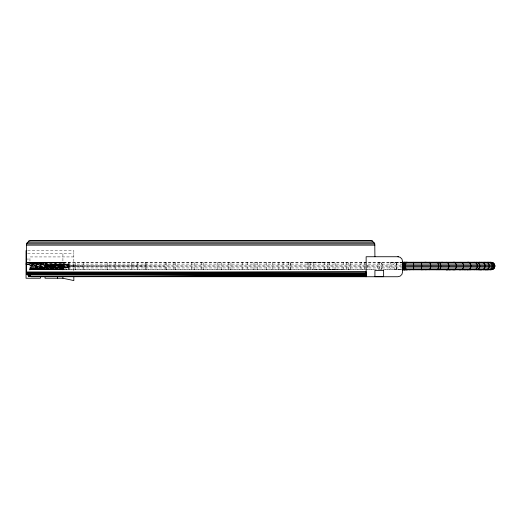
<?xml version="1.0" encoding="UTF-8"?>
<svg xmlns="http://www.w3.org/2000/svg" width="521" height="521" viewBox="0 0 521 521"><rect width="100%" height="100%" fill="white"/><g stroke="black" fill="none" stroke-linecap="round" stroke-linejoin="round"><path stroke-width="0.39" stroke-dasharray="2.6 1.95" d="M230.946 269.78L230.946 262.252M41.947 262.252L41.98 269.78L29.938 269.689L41.934 269.279L29.938 269.214L41.895 267.931L402.199 267.931M83.933 269.78L83.575 266.081L63.907 265.951L63.79 267.931L29.938 269.266L63.907 269.279L29.938 269.683L64.063 269.78L63.79 267.931L29.938 268.387L56.489 267.195L59.329 266.153L68.57 265.951L68.433 262.747L48.981 264.121L41.771 262.747L29.938 262.818L55.148 264.616L59.329 265.866L68.57 265.951L68.498 269.78M69.306 269.78L69.221 262.252M131.82 269.78L131.774 262.252M26.05 264.134L68.531 264.101L59.329 265.866L68.726 267.931L41.908 267.853L41.823 269.78L29.938 269.565L401.802 269.279M26.421 262.265L63.328 262.252L63.484 262.747L63.197 269.78L29.938 269.565L63.36 269.279L29.938 268.966L36.958 267.833L63.477 267.931L47.281 266.081L46.844 266.563L29.938 268.738M26.232 264.101L41.862 264.101L29.938 265.3L63.907 265.951L64.226 262.252M247.599 262.252L247.599 269.78M242.552 269.78L242.552 262.252M217.518 262.252L217.518 269.78M228.205 262.252L228.205 269.78M253.961 269.78L253.968 262.252M367.331 267.931L367.331 264.101M221.542 269.78L221.542 262.252M203.561 269.78L203.561 262.252M307.839 262.252L307.383 266.081L307.839 269.78M257.459 262.252L257.459 269.78M29.938 268.966L41.869 269.279L40.918 267.898L29.938 268.966L63.477 267.931L47.274 266.153C43.25 262.473 34.953 264.915 29.938 263.294M312.971 269.78L313.46 265.951L312.971 262.252M191.715 262.252L191.715 269.78M59.329 266.153L68.726 267.931L56.489 267.195M324.726 262.252L324.127 265.951L324.726 269.78M266.804 269.78L266.804 262.252M334.853 269.78L335.544 265.951L334.853 262.252M201.562 262.252L201.562 269.78M175.277 269.78L175.277 262.252M272.809 262.252L272.809 269.78M194.574 269.78L194.574 262.252M165.131 262.252L165.131 269.78M146.049 269.78L146.049 262.252M278.904 269.78L278.904 262.252M283.092 262.252L283.085 269.78M173.942 262.252L173.942 269.78M166.596 269.78L166.596 262.252M290.282 269.78L290.282 262.252M75.161 269.78L75.506 265.951L75.161 262.252M145.229 262.252L144.877 266.081L145.229 269.78M288.894 262.252L288.536 266.081L288.894 269.78M83.933 262.252L83.575 266.081M137.479 269.78L137.837 265.951L137.479 262.252M290.047 269.78L290.412 266.081L290.047 262.252M107.079 269.78L107.45 265.951L107.079 262.252M115.291 262.252L114.92 266.081L115.291 269.78M381.196 269.279L381.906 265.951L381.196 262.747L380.486 262.252M391.134 262.252L390.424 262.747L389.708 265.951L389.897 267.931L391.134 269.78M395.296 269.78L396.045 269.279L396.592 267.931L396.794 265.951L396.045 262.747L395.296 262.252L394.514 262.747L393.915 264.101L393.694 266.081L394.514 269.279L395.341 269.78L396.696 267.931L396.917 265.951L396.696 264.101L396.097 262.747L395.276 262.252M308.849 262.252L308.308 265.951L308.849 269.78M309.975 269.78L310.529 266.081L309.975 262.252M328.23 262.252L327.481 266.081L328.23 269.78M329.331 269.78L330.093 265.951L329.331 262.252M343.573 262.252L342.785 266.081L343.573 269.78M349.917 269.78L350.77 265.951L349.917 262.252M347.019 262.252L346.178 264.101L346.048 265.951L346.178 267.931L347.019 269.78M348.093 269.78L348.588 269.279L349.077 266.081L348.946 264.101L348.093 262.252M361.633 262.252L360.773 264.101L360.643 266.081L361.138 269.279L361.633 269.78M365.221 262.252L364.172 264.101L364.01 266.081L364.172 267.931L365.221 269.78M378.884 262.252L377.816 264.101L377.653 266.081L377.816 267.931L378.884 269.78M381.046 269.78L382.147 267.931L382.316 266.081L382.147 264.101L381.046 262.252M380.434 262.252L379.724 262.747L379.014 265.951L379.724 269.279M59.27 265.769L68.531 264.101L55.148 264.616M59.12 265.632L68.531 264.101L58.476 265.326M29.938 268.387L41.895 267.931L29.938 267.299L41.888 266.081L29.938 265.951L41.862 264.101M47.203 265.743L63.601 264.101L39.453 264.127L29.938 262.786L63.484 262.747L39.453 264.127M27.411 264.03L41.895 262.747M47.02 265.58L63.601 264.101L42.416 264.388M396.045 262.747L401.971 262.252M390.424 262.747L397.347 262.252L402.616 262.747M46.278 265.222L63.601 264.101L47.261 265.853L63.647 265.951L47.281 266.081M307.611 262.747L316.286 262.252L324.427 262.747M343.176 269.279L334.182 269.78L324.427 269.279M313.212 262.747L323.919 262.252L335.198 262.747M335.198 269.279L323.919 269.78L313.212 269.279M29.938 269.214L63.79 267.931L46.897 266.081L29.938 267.299L63.79 267.931M63.328 262.252L29.938 262.591L63.484 262.747M63.523 266.081L75.506 265.951M134.685 266.081L146.316 265.951M29.938 263.639L41.641 263.633L41.726 262.252L29.938 262.343L41.771 262.747L43.757 263.704M41.726 262.252L26.408 262.252M68.765 266.081L134.685 265.951M27.672 250.653L73.826 250.653L73.826 270.829M27.652 253.792L73.826 253.792M73.826 256.925L29.938 256.925L29.938 270.874M26.05 259.054L29.938 259.054M27.183 262.252L403.443 262.252M27.105 262.747L401.802 262.747M27.04 264.101L402.199 264.101M29.938 265.951L402.153 265.951M402.153 266.081L29.938 266.081L63.744 266.081M29.938 269.78L374.182 269.78M385.006 269.78L401.971 269.78L396.045 269.279M131.481 265.951L164.903 266.081M68.954 265.951L108.518 266.081M108.518 265.951L131.526 266.081M44.174 265.951L69.032 266.081M27.274 264.108L63.907 265.951M41.908 267.853L68.629 269.279M46.844 266.563L63.477 267.931L47.222 266.257M59.166 266.368L68.726 267.931L59.264 266.27M68.303 262.252L68.433 262.747M62.911 253.792L62.911 271.141"/><path stroke-width="0.78" d="M26.232 264.134L26.304 262.747M402.551 269.559L404.778 269.78L403.944 265.951L404.778 262.252L402.551 262.376L404.361 262.747L493.1 262.747L494.455 264.101L494.95 265.951L494.455 267.931L493.1 269.279L490.971 269.78M374.925 256.736L374.768 243.926L372.574 241.067L370.223 240.435L31.104 240.435L28.753 241.067L26.564 243.926L26.402 271.969L366.139 271.969L365.918 276.736L397.849 276.736L400.2 276.104L401.919 274.385L402.551 272.034L402.551 261.379L401.919 259.028L400.2 257.302L397.849 256.677M413.641 262.252L413.641 269.78M406.106 262.252L405.371 266.081L406.106 269.78M476.552 269.78L478.206 269.279L479.418 267.931L479.861 266.081L479.418 264.101L478.206 262.747L476.552 262.252M488.77 269.78L490.587 269.279L491.922 267.931L492.41 266.081L491.922 264.101L490.587 262.747L488.77 262.252M493.263 268.829L494.168 267.931M429.558 269.78L430.561 267.931L430.717 266.081L430.561 264.101L429.558 262.252M436.878 269.78L437.712 269.279L438.317 267.931L438.539 265.951L438.317 264.101L437.712 262.747L436.878 262.252M439.027 269.78L439.919 269.279L440.577 267.931L440.818 265.951L439.919 262.747L439.027 262.252M403.944 266.081L402.551 266.765L404.055 267.931L494.455 267.931M478.206 262.747L479.3 262.252L483.468 262.747L484.738 264.101L485.201 265.951L484.738 267.931L483.468 269.279L481.743 269.78M446.653 269.78L447.76 269.279C449.213 267.429 449.213 264.603 447.76 262.747L446.653 262.252M453.882 269.78L455.152 269.279C456.819 267.514 456.819 264.518 455.152 262.747L453.882 262.252M460.87 269.78L462.277 269.279C464.107 267.586 464.107 264.447 462.277 262.747L460.87 262.252M467.936 269.78L469.46 269.279L470.567 267.931L470.977 265.951L470.567 264.101L469.46 262.747L467.936 262.252M474.175 269.78L475.797 269.279L476.982 267.931L477.418 266.081L476.982 264.101L475.797 262.747L474.175 262.252M485.806 269.78L487.591 269.279L488.9 267.931L489.375 266.081L488.9 264.101L487.435 262.252L490.587 262.747M490.248 269.78L492.091 269.279L493.433 267.931L493.928 266.081L493.433 264.101L492.091 262.747M490.587 269.279L487.435 269.78L487.591 269.279L479.3 269.78L478.206 269.279M487.05 269.78L488.379 269.578M469.056 269.78L470.424 269.578M483.097 269.78L484.66 269.578M421.248 262.252L421.502 262.747L425.462 262.252L430.138 262.747M464.927 269.78L466.516 269.578M449.434 269.78L450.808 269.611M454.553 269.78L455.966 269.611M459.613 269.78L461.111 269.611L459.515 269.78M477.913 269.78L479.405 269.611M453.57 269.78L455.1 269.611M409.226 269.78L410.789 269.611M425.462 269.78L430.138 269.279L421.248 269.78L421.756 266.081L421.502 262.747M446.829 269.78L448.268 269.637M467.389 269.78L468.848 269.637M452.775 269.591L445.305 269.591M442.388 269.611L438.643 269.611M404.361 262.747L402.551 262.877L404.055 264.101L494.455 264.101M446.504 269.78L448.855 269.611M452.436 269.78L454.853 269.611M402.713 269.728L407.383 269.78L405.774 269.598M453.003 262.343L454.553 262.252M441.144 262.337L442.635 262.252M467.259 262.337L468.776 262.252M403.443 269.78L406.667 269.624M404.159 262.33L407.383 262.252M26.402 271.969L26.493 272.887L366.022 273.772L365.918 276.736L31.104 276.671L28.753 276.045L30.381 276.032L28.753 276.045L27.033 274.32L26.402 271.969L26.76 273.772L365.918 275.075L27.033 274.32L26.564 273.186M404.055 267.931L402.551 267.931L404.361 269.279L493.1 269.279M366.139 271.969L26.493 272.887L26.76 273.772L366.022 273.772L366.139 276.736L366.139 256.736L398.611 256.736M31.104 276.671L365.918 276.312L28.753 276.045L365.918 275.296L27.033 274.32M28.753 241.067L372.574 241.067M27.033 242.786L374.299 242.786M26.564 243.926L374.768 243.926M26.402 245.137L374.925 245.137M402.251 262.252L491.251 262.252L493.1 262.747M26.05 264.134L26.421 264.134M402.551 265.951L494.95 265.951M402.551 266.081L494.95 266.081M402.251 269.78L491.251 269.78M28.753 276.045L30.381 276.045M73.826 276.508L73.826 280.565L62.911 278.24L45.047 278.24L45.047 276.671M447.617 269.611L449.903 269.78M485.214 269.637L486.777 269.78M463.553 269.637L465.103 269.78M449.721 269.637L451.193 269.78M461.678 269.611L463.117 269.78M480.238 269.611L481.678 269.78M479.353 269.611L480.779 269.78M445.761 269.611L447.122 269.78M465.969 269.578L467.513 269.78M483.56 269.578L485.963 269.78M469.434 269.578L470.925 269.78M402.551 268.914L404.778 269.78M402.551 263.698L404.055 264.101L402.551 264.759L403.944 265.951M490.248 262.252L492.814 262.747M485.806 262.252L487.591 262.747L483.924 262.252L483.468 262.747L481.743 262.252M494.168 264.101L494.494 265.339M62.911 276.664L62.911 278.24M57.584 276.671L57.584 278.24M40.404 276.671L40.404 278.24L26.05 278.24L26.05 250.653M383.632 270.406L374.925 270.406L374.925 276.671L383.632 276.671L383.632 270.406"/></g></svg>
